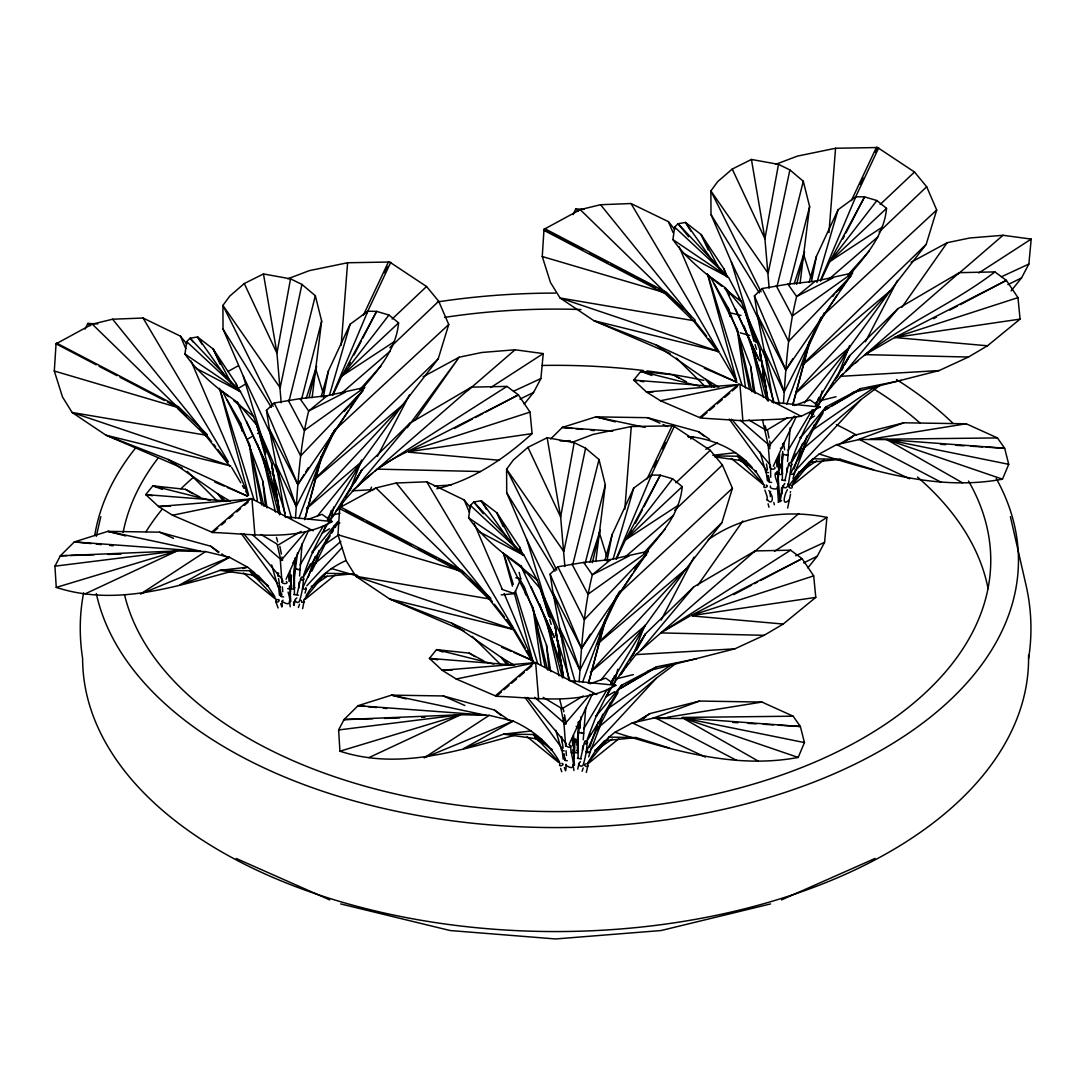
<?xml version="1.0" encoding="UTF-8"?>
<svg xmlns="http://www.w3.org/2000/svg" width="1086" height="1086" viewBox="0 0 1086 1086"><rect width="100%" height="100%" fill="white"/><g stroke="black" fill="none" stroke-linecap="round" stroke-linejoin="round"><path stroke-width="1.5" d="M577.277 750.793L578.431 721.701M781.648 472.043L782.762 451.518M293.682 605.187L293.722 601.861L293.654 604.983M781.594 494.021L781.676 487.37L781.54 493.601M293.777 579.49L294.944 558.136M291.496 574.996L290.138 597.884M575.173 738.779L573.924 758.367M294.455 568.358L294.415 594.395M578.132 732.14L578.091 758.177M779.639 454.016L778.214 480.093M782.409 453.867L782.368 479.903M296.831 597.911C293.22 599.309 296.397 604.386 299.234 601.753C301.732 594.558 303.469 584.797 303.428 577.399M580.508 761.693C576.897 763.091 580.073 768.169 582.91 765.535C585.395 758.327 587.132 748.566 587.105 741.168M784.798 483.419L783.128 486.094L784.051 487.587L785.952 487.858L788.246 485.578L791.68 463.206M781.418 467.822L782.069 457.464L781.391 468.351M577.182 745.254L577.779 735.738L577.304 742.851M295.487 518.008C297.958 482.17 299.94 445.993 308.668 411.01L327.198 395.725L364.625 387.458L297.849 484.56L269.423 429.146L266.45 410.345L274.188 403.015L299.98 398.657L327.198 395.725M579.15 681.791C581.634 645.939 583.616 609.775 592.345 574.793L610.875 559.507L648.301 551.24L581.526 648.342L553.086 592.929L550.127 574.127L557.865 566.797L583.657 562.426L610.875 559.507M783.44 403.517C785.925 367.679 787.893 331.501 796.635 296.519L815.152 281.233L852.591 272.966L785.802 370.068L757.376 314.655L754.403 295.854L762.155 288.523L787.947 284.152L815.152 281.233M182.163 468.012L105.912 435.16L72.11 412.476L62.513 396.987L54.3 371.018L56.051 343.828L92.256 324.144L112.605 319.216L143.067 318.022L180.452 336.158L186.833 343.99M293.763 577.399L294.102 571.955L293.722 577.643M464.279 631.115L389.589 598.943L355.787 576.259L346.19 560.77L337.977 534.801L339.728 507.61L375.932 487.913L396.281 482.998L426.744 481.804L464.129 499.927L470.51 507.759M670.116 353.52L593.866 320.669L560.064 297.985L550.48 282.496L542.253 256.527L544.005 229.336L580.223 209.652L600.558 204.725L631.02 203.53L668.406 221.653L674.8 229.485M298.65 588.218L299.098 582.137M575.947 742.308L576.137 739.552M582.435 750.48L582.761 745.906M781.594 469.817L782.802 454.477M786.726 472.206L787.051 467.645M293.967 579.734L297.523 552.842M302.084 543.801L299.573 576.014M341.18 345.334L347.601 262.758L389.643 262.025L426.554 286.514L438.717 301.243L448.735 324.497L438.215 358.855L402.227 405.309L361.611 461.74L317.384 516.081M577.521 745.037L578.512 732.751M585.761 707.583L583.25 739.783M624.844 509.117L631.278 426.54L673.32 425.807L710.23 450.296L722.394 465.012L732.412 488.266L721.891 522.637L685.89 569.091L645.288 625.522L601.06 679.863M787.526 461.523L790.174 427.694M828.998 232.526L835.555 148.266L877.61 147.533L914.507 172.022L926.684 186.751L936.702 209.992L926.182 244.364L890.181 290.817L849.564 347.248L804.292 402.879M302.614 608.635L304.134 600.979M524.185 404.128L533.593 392.413L540.909 378.539L543.231 353.588L515.076 349.773L481.858 352.475L459.188 357.213L423.106 376.747M586.291 772.417L588.028 765.101M807.862 567.897L817.256 556.195L824.573 542.321L826.908 517.37C786.318 509.28 742.322 515.212 708.221 539.742M1011.093 290.926L1021.546 277.921L1028.863 264.047L1031.198 239.096L1003.043 235.282L969.812 237.983L947.155 242.707L911.073 262.255M280.297 559.765L281.966 582.137C282.55 584.607 289.405 583.793 286.365 581.431M281.966 557.009L282.564 560.186L280.935 560.444L277.269 544.86M281.966 582.137L283.107 581.051M563.973 723.548L565.643 745.919L569.213 747.399L570.829 745.851M566.24 723.955L563.96 723.697L560.946 708.629M565.643 745.919L566.268 745.01M271.256 435.445L243.373 376.408L223.037 329.058L222.915 305.41L229.716 296.152L244.269 283.541L263.477 273.944L290.532 278.858L301.922 284.41L315.334 295.745L321.66 321.103L312.116 397.734M555.652 600.734L527.049 540.19L506.714 492.827L506.592 469.179L513.393 459.921L527.945 447.323L547.154 437.712L574.209 442.64L585.598 448.192L599.01 459.527L605.336 484.885L595.793 561.516M759.928 322.461L731.34 261.916L711.004 214.553L710.882 190.919L717.67 181.647L732.235 169.049L751.431 159.452L778.486 164.366L789.889 169.918L803.301 181.253L809.627 206.611L800.07 283.242M289.297 587.024L289.555 589.128L287.654 588.666M572.702 744.996C573.937 746.028 574.657 756.127 571.209 752.109M776.965 472.369L777.508 474.636L775.499 473.835M282.251 606.164L282.129 600.938L283.025 600.219M565.928 769.947L566.132 764.327M779.599 468.976L780.223 464.034M1028.591 658.483C1032.338 634.794 1031.591 610.441 1026.446 587.024L1010.401 516.664M228.603 396.566C212.476 384.145 196.715 370.896 184.959 354.09L186.697 341.615L190.104 338.221L197.543 336.959L213.182 349.054L236.015 383.439L238.635 389.698M550.33 618.07L537.231 580.209C513.583 560.43 486.582 543.529 468.636 517.859L470.374 505.384L473.781 502.003L481.22 500.727L496.845 512.823L519.692 547.222L522.963 555.041M721.81 286.256C704.027 272.369 685.918 258.319 672.926 239.585L674.65 227.123L678.058 223.73L685.51 222.454L701.135 234.562L723.982 268.948L727.24 276.767M315.524 563.023L314.356 563.227L302.655 588.001C302.546 589.929 307.908 589.291 305.763 587.675M314.356 563.227L315.931 563.267M598.997 726.751L598.033 727.009L586.331 751.783L586.929 752.652L590.037 752.327L599.648 727.145M598.033 727.009L599.635 727.24M803.07 448.464L790.608 473.51L791.205 474.392L794.328 474.066L803.939 448.871M802.323 448.735L803.925 448.966M583.657 733.376L578.539 732.575L581.2 716.611M790.581 491.591L790.255 492.338M780.019 501.8L783.155 485.469M290.532 278.858L276.957 353.249L281.193 402.73M574.209 442.64L560.634 517.031L564.869 566.498M778.486 164.366L764.924 238.757L769.146 288.238M83.636 592.807C79.414 614.418 79.224 636.749 82.617 658.483A472.994 273.075 0 0 0 558.448 931.557A472.994 273.075 0 0 0 1028.551 655.184M323.275 397.286L328.461 370.815L350.099 324.252L367.815 311.234L376.611 311.383L388.937 315.035L398.589 322.854C396.227 349.203 378.566 369.702 362.045 388.842M606.952 561.068L612.137 534.597L633.762 488.021L651.491 475.016L660.288 475.166L672.614 478.804L682.252 486.637C679.904 512.986 662.243 533.484 645.708 552.611M811.568 281.138L816.428 256.323L838.053 209.761L855.782 196.742L864.565 196.892L876.904 200.543L886.543 208.363C884.194 234.712 866.519 255.21 849.999 274.351M787.621 508.044L790.567 494.144M297.048 594.639L300.632 578.743M580.725 758.422L584.309 742.525M785.015 480.148L788.599 464.251M283.663 596.893L281.383 596.716L281.926 594.123M567.326 760.675L565.046 760.499L565.154 758.476M771.617 482.401L769.336 482.225L769.431 480.202M301.922 284.41L280.147 387.811L222.915 305.41L273.088 406.354M294.075 605.323L295.188 599.974M585.598 448.192L563.824 551.579L506.592 469.179L556.765 570.123M577.752 769.092L578.865 763.743M789.889 169.918L768.101 273.305L710.882 190.919L761.042 291.863M96.315 536.294L100.794 516.664M326.262 539.335L325.148 544.167L311.831 571.141M331.108 518.375L333.714 507.081M609.938 703.117L608.825 707.95L597.504 730.24M614.785 682.144L617.758 669.247M814.228 424.843L813.115 429.676L798.454 459.758M819.075 403.883L822.048 390.974M309.076 397.245L316.623 366.253L306.198 398.372M592.359 562.657L600.3 530.036L589.874 562.154M796.635 284.383L804.577 251.762L794.165 283.88M288.917 401.521L315.334 295.745M573.001 563.675L599.01 459.527M777.277 285.401L803.301 181.253M301.582 399.159L321.66 321.103M585.259 562.942L605.336 484.885M789.536 284.668L809.627 206.611M304.786 519.637L321.28 456.582L333.836 431.346M588.463 683.406L604.956 620.364L618.993 592.155M792.753 405.132L809.233 342.09L821.057 318.334M304.745 519.461L321.972 455.876L332.411 433.287M588.422 683.243L605.649 619.644L616.78 595.549M792.699 404.969L809.939 341.384L821.07 317.275M321.198 396.757L328.461 370.815M604.875 560.525L612.137 534.597M809.165 282.251L816.428 256.323M329.425 395.358L350.099 324.252M613.101 559.141L633.762 488.021M816.916 282.482L838.053 209.761M305.03 593.065L306.361 588.571M588.707 756.847L590.078 752.096L589.033 751.308M792.984 478.573L794.355 473.835L793.309 473.034M319.08 550.466L315.157 563.349L340.841 541.493M328.393 519.909L331.325 510.257M602.757 714.249L598.834 727.118L656.609 677.949L676.524 663.017M612.07 683.691L614.513 675.641M807.047 435.975L803.124 448.844L860.899 399.675L880.814 384.743M816.346 405.417L818.803 397.367M303.999 578.933C303.415 582.001 298.854 579.354 301.392 577.399M587.675 742.715L585.313 744.032L584.743 741.494M791.965 464.441C790.893 468.202 786.332 463.478 790.16 462.582M279.523 595.413L278.396 585.816M563.2 759.182L562.073 749.598M767.476 480.908L766.064 471.514M318.13 466.07L321.28 456.582M600.232 634.591L604.956 620.364M805.568 353.167L809.233 342.09M298.433 607.481L299.532 604.169M582.11 771.264L583.209 767.951M787.499 489.677C784.879 493.003 781.01 507.624 788.965 500.103M308.248 577.114L315.198 556.358M323.75 530.823L325.895 524.443M327.497 519.651L328.569 516.461M589.779 747.277L598.345 721.728M607.956 693.004L609.572 688.225M611.174 683.433L612.775 678.641M794.07 469.003L802.622 443.468M812.247 414.73L813.848 409.951M815.45 405.159L816.523 401.969M298.826 518.565L321.972 455.876L296.193 506.483L276.17 464.822L269.423 429.146L296.193 506.483M582.503 682.347L605.649 619.644L579.87 670.266L559.847 628.604L553.086 592.929L579.87 670.266M786.78 404.073L809.939 341.384L784.146 391.992L764.137 350.33L757.376 314.655L784.146 391.992M350.113 489.99L361.611 460.016M633.192 655.347L644.69 625.373M837.469 377.073L849.578 345.511M303.551 575.594C320.913 523.452 355.719 475.301 406.693 452.007M587.227 739.376L596.282 715.932L605.893 696.873L617.106 678.655L635.907 654.614L755.082 550.928L790.608 550.181L802.079 558.652L813.699 575.892L815.776 597.381L783.21 624.043L764.137 635.296L734.842 648.844L648.016 670.931M790.907 462.663C798.454 440.712 808.446 419.671 821.396 400.381C862.637 338.954 938.304 315.564 994.885 271.907L1006.369 280.378L1017.976 297.618L1020.066 319.108L987.5 345.782L968.427 357.036L939.118 370.57L852.293 392.67M291.523 584.892L291.645 586.019M767.327 499.587C772.417 506.361 774.142 496.56 769.825 492.542M501.203 594.884L514.52 593.662L520.764 578.811L519.135 572.376M608.472 737.53L614.934 732.276C673.972 750.888 735.779 769.119 798.196 757.444L804.441 742.58L800.368 726.507L793.16 716.19L761.938 702.058L699.533 701.054L649.876 713.611L634.319 722.923M793.133 482.849L800.015 472.084L808.88 462.405L819.224 454.016C878.262 472.614 940.055 490.845 1002.473 479.17L1008.718 464.319L1004.659 448.233L997.45 437.916L966.228 423.784L903.823 422.793L854.166 435.337L840.021 443.794M332.411 395.114L367.815 311.234M616.088 558.896L651.491 475.016M820.364 280.622L855.782 196.742M294.659 587.852C293.994 590.146 288.265 588.693 291.713 587.159M578.336 751.634C577.874 753.548 572.498 752.992 574.915 751.132M782.612 473.36C782.164 475.274 776.789 474.718 779.205 472.858M286.052 579.205L308.763 530.049M569.023 744.521L592.44 693.832M773.3 466.247L796.011 417.092M318.551 465.161L335.601 428.712M602.934 627.409L619.984 590.96M807.224 349.149L824.274 312.7M363.403 315.13L388.571 261.658M384.62 272.722L387.498 266.613M367.027 312.782L390.729 262.391M332.696 395.467L341.859 376.041L376.611 311.383L362.629 338.398M647.08 478.912L672.248 425.44M653.921 467.034L656.799 460.926M662.541 448.722L665.419 442.613M650.69 476.55L674.406 426.174M616.373 559.249L625.522 539.823L660.288 475.166L643.984 506.687M851.37 200.638L876.524 147.167M860.356 184.186L863.234 178.077M875.452 152.121L877.61 147.533M854.981 198.29L878.696 147.9M820.663 280.975L829.813 261.55L864.565 196.892L845.94 232.92M85.102 329.112L87.83 323.397L97.849 323.94M369.457 491.456L371.507 487.18M573.055 214.621L575.784 208.906L584.132 209.354M579.001 723.086L578.214 722.719M348.66 365.412L350.208 362.412M354.09 354.905L361.081 341.398M630.002 533.701L631.563 530.701M635.432 523.194L642.423 509.687M842.831 238.92L844.379 235.92M231.494 571.372C173.977 586.929 115.605 606.64 56.255 587.417L54.938 566.173L60.354 555.788L74.337 541.914L107.881 531.366L159.601 532.181L210.67 546.204L219.019 551.987M377.453 456.283L409.517 394.856M515.171 735.154C457.654 750.711 399.281 770.422 339.932 751.2L338.615 729.955L344.031 719.57L358.013 705.696L391.557 695.135L443.278 695.963L494.347 709.986L509.646 720.588M661.13 620.065L693.981 557.132M865.42 341.791L897.484 280.364M294.863 568.806L296.736 568.589M578.539 732.575L579.245 732.303M305.6 572.77L310.487 563.838M355.244 482.021L361.76 470.129L410.006 423.16L471.405 387.145L506.931 386.399L518.402 394.87L530.022 412.11L532.099 433.599C504.786 458.319 473.197 480.107 436.898 488.781M589.277 736.552L590.906 733.566M636.477 650.27L645.437 633.898L693.669 586.929L755.082 550.928M791.938 461.251L795.997 453.812M841.582 370.502L843.211 367.53M844.84 364.557L849.714 355.638L897.959 308.655L959.359 272.654L994.885 271.907M304.419 601.983L301.786 602.35L301.189 600.286M588.096 765.752C586.942 768.087 582.354 764.422 585.666 763.852M800.681 471.908L799.296 471.704L788.884 486.012C787.825 488.035 792.807 489.284 792.318 486.827M799.296 471.704L800.273 472.641M300.075 564.924L323.479 525.692M327.809 518.416L361.611 461.74L306.727 508.547M583.752 728.706L607.155 689.461M610.617 683.651L645.288 625.522L590.39 672.329M788.029 450.432L812.301 409.748M815.762 403.924L849.564 347.248L795.957 392.969M330.144 535.819L325.148 544.167L338.968 534.611M331.814 533.036L333.47 530.267M335.14 527.484L336.809 524.701L339.701 523.004M617.975 692.651L608.825 707.95L672.397 663.967M823.093 412.979L813.115 429.676L876.687 385.693M314.329 549.272L312.605 552.15L337.95 521.416L303.238 577.29M341.058 504.664L343.651 500.347M345.375 497.469L361.76 470.129L335.696 511.628M598.006 713.054L596.282 715.932L621.626 685.198L656.596 666.818L696.805 658.754M621.287 674.202L623.866 669.886M625.604 667.008L627.328 664.13M629.907 659.813L645.437 633.898L619.373 675.411M830.749 387.295L833.329 382.978M835.053 380.1L849.714 355.638L820.962 401.426M303.985 474.65L297.849 484.56L266.45 410.345M305.736 471.826L308.356 467.577M590.282 634.183L581.526 648.342L550.127 574.127M792.821 358.747L785.802 370.068L754.403 295.854M586.915 741.059L621.626 685.198M791.192 462.799L825.917 406.924L860.886 388.557L901.095 380.48M331.203 518.782L333.904 514.492M608.581 692.583L605.893 696.873L614.581 691.728M812.871 414.309L810.17 418.599L814.527 416.033M306.035 595.997C314.804 580.114 329.302 568.087 345.715 560.688M587.132 763.811L595.725 750.345L604.59 740.679L636.22 737.611L669.37 748.01M329.968 439.015L348.457 410.549M350.303 407.712L357.701 396.322M363.24 387.783L365.086 384.946M615.49 599.947L632.133 574.331M633.98 571.48L639.518 562.942M646.917 551.566L648.763 548.715M817.921 324.51L837.333 294.632M840.116 290.369L843.808 284.681M849.347 276.143L853.053 270.441M770.517 445.681L768.236 445.423L762.508 419.82M622.332 685.809L620.473 688.47L652.374 669.818M826.622 407.535L824.763 410.209L829.107 407.657M414.92 420.336L459.188 357.213L407.264 427.653M697.633 585.49L742.865 520.981M901.923 307.216L947.155 242.707M559.738 764.164C558 767.775 565.969 764.558 561.937 763.309M764.028 485.89C762.291 489.501 770.245 486.284 766.214 485.048M302.655 588.001L303.469 587.485M586.331 751.783L587.132 751.268M394.394 341.588L341.859 376.041L388.937 315.035M882.361 227.096L829.813 261.55L876.904 200.543M678.071 505.37L625.522 539.823L672.614 478.804M832.704 296.424L834.74 293.831M770.422 486.053C769.187 488.442 773.721 489.053 775.377 488.958C782.599 488.008 772.784 477.297 775.675 472.777M303.632 600.11L325.569 573.299L352.543 573.829L357.28 575.322M791.599 485.605L813.523 458.808L840.51 459.337L873.66 469.736M587.309 763.879L609.232 737.082L636.22 737.611M800.558 437.658L825.917 406.924M337.746 509.701L342.063 504.542M357.158 486.46L410.006 423.16M846.198 370.665L897.959 308.655M640.835 650.229L693.669 586.929M281.423 559.969L305.438 531.841M769.852 448.667L769.39 445.477L794.49 416.06M565.1 723.751L590.2 694.334M359.941 389.494L381.295 365.548M847.894 275.002L869.248 251.056M643.604 553.276L664.971 529.33M344.086 411.526L362.887 390.675L300.632 455.889L274.188 403.015M836.478 292.134L850.854 276.183L788.585 341.398L762.155 288.523M634.4 567.951L646.564 554.457L584.295 619.672L557.865 566.797M306.795 585.816L342.144 547.52M794.748 471.31L860.899 399.675M590.458 749.584L656.609 677.949M306.591 508.397L402.227 405.309L313.786 480.243M795.712 392.67L890.181 290.817L803.029 364.665M591.422 670.931L685.89 569.091L597.463 644.025M550.643 438.975L562.304 427.422L595.834 416.875L647.568 417.689L698.637 431.712L709.755 439.423M312.049 586.576L325.569 573.299M813.523 458.808L800.015 472.084L816.672 460.776M609.232 737.082L595.725 750.345L612.395 739.05M315.999 477.623L438.215 358.855M802.744 364.312L926.182 244.364M598.454 642.573L721.891 522.637M780.372 500.51L779.056 500.687M389.82 347.696L438.717 301.243M313.012 552.72L311.94 551.878L313.325 552.055M879.008 232.037L926.684 186.751M674.718 510.311L722.394 465.012M392.155 319.012L426.554 286.514M880.122 204.521L914.507 172.022M675.831 482.795L710.23 450.296M341.859 376.041L398.589 322.854M829.813 261.55L886.543 208.363M625.522 539.823L682.252 486.637M333.592 431.278L448.735 324.497M824.016 314.478L936.702 209.992M619.739 592.752L732.412 488.266M276.401 600.083L275.722 601.372L278.097 607.97M372.525 473.184L352.231 490.845L374.032 489.569M375.05 470.985L471.405 387.145M842.736 374.141L840.197 376.353L939.118 370.57M846.537 370.828L850.338 367.516M855.401 363.104L857.94 360.905M864.28 355.394L959.359 272.654M341.275 393.376L389.955 351.348M467.835 390.539L515.076 349.773M827.966 279.984L877.909 236.857M624.952 557.159L673.632 515.131M958.354 273.835L1003.043 235.282M754.064 552.109L798.753 513.556M211.77 532.004L251.042 498.338M200 497.049L185.475 489.338L152.854 485.849L145.728 494.605L158.515 506.497L172.525 515.239L212.72 532.52L217.784 528.176M221.585 524.932L225.372 521.674M229.173 518.416L232.974 515.158M236.775 511.9L240.576 508.642M244.377 505.384L248.178 502.139M699.723 417.513L739.009 383.847M701.936 416.943L707.013 412.599M709.538 410.427L714.602 406.096M717.14 403.924L722.204 399.58M724.729 397.408L729.806 393.064M732.331 390.892L737.394 386.562M495.447 695.787L534.719 662.121M483.677 660.831L469.152 653.12L436.531 649.632L429.404 658.387L442.192 670.279L456.201 679.008L496.383 696.302L501.46 691.958M503.985 689.786L509.049 685.442M511.587 683.27L516.651 678.94M519.189 676.768L524.253 672.424M526.778 670.252L531.841 665.908M788.884 486.012L789.943 485.591M305.193 599.282L335.045 575.078M791.857 485.836L824.301 459.541M848.98 439.545L854.166 435.337L843.062 442.884M587.567 764.11L618.721 738.86M643.387 718.878L645.994 716.774M364.625 387.458L304.297 430.463L288.279 400.272M852.591 272.966L792.264 315.972L776.246 285.781M648.301 551.24L587.974 594.246L571.955 564.055M314.831 584.689L327.32 576.204M770.558 466.736L770.707 477.229M641.554 719.271L649.876 713.611M242.789 568.44L247.622 567.177L219.983 570.354L179.869 584.825L229.513 557.322L205.539 551.566L140.528 594.056L229.513 557.322L247.622 567.177L254.83 572.96M690.669 438.92L693.492 437.074C715.769 440.332 737.38 450.242 752.177 467.55M531.298 730.959L503.646 734.136L463.546 748.607L513.189 721.104L489.216 715.335L424.205 757.838L513.189 721.104C532.303 729.643 549.353 743.258 559.453 761.856M490.831 387.498L543.231 353.588M978.785 273.007L1031.198 239.096M774.508 551.281L826.908 517.37M381.403 466.41L506.931 386.399M665.08 630.179L790.608 550.181M278.423 544.9L301.012 531.366M748.946 419.997L766.377 430.409L787.554 417.716M543.217 697.388L562.086 708.683L583.277 695.99M322.216 533.09L329.465 528.801M333.809 526.221L339.606 522.787M267.183 585.449L268.486 585.666L267.061 586.223M823.215 410.875L860.886 388.557M618.925 689.148L656.596 666.818M832.012 405.96L858.116 390.688M968.427 357.036L865.08 354.633L894.66 337.515L1006.369 280.378L960.268 304.609M690.37 615.789L660.804 632.907L764.137 635.296M800.979 438.228L799.839 437.753L800.871 436.993M596.689 716.502L595.549 716.027L596.743 715.362M585.055 741.181L585.883 740.842M705.791 449.305L717.479 442.83M819.224 454.016L836.573 444.622L859.528 439.477L886.814 439.599L1004.659 448.233L986.088 447.12M614.934 732.276L632.283 722.896L655.238 717.751L669.682 717.819M454.45 428.481L472.301 419.101M475.274 417.54L482.713 413.63M485.686 412.069L518.402 394.87L408.214 451.233M865.08 354.633L868.053 353.072M933.498 318.687L936.471 317.112M949.856 310.08L957.282 306.171M733.674 594.612L751.512 585.232M754.485 583.671L757.471 582.096M760.444 580.535L802.079 558.652L691.891 615.015M345.362 392.195L308.668 411.01L299.98 398.657M833.329 277.704L796.635 296.519L787.947 284.152M629.038 555.978L592.345 574.793L583.657 562.426M519.963 399.119L533.593 392.413M1007.917 284.627L1021.546 277.921M803.64 562.901L817.256 556.195M212.72 532.52C251.776 533.728 296.627 542.023 332.18 521.565L322.026 514.343L307.895 519.447M686.501 381.783L673.442 374.846L640.821 371.358L633.695 380.114L646.469 392.005L660.492 400.748L700.674 418.029L742.878 420.771L780.345 419.155L801.115 416.291L820.134 407.074L809.993 399.852L794.287 405.512M496.383 696.302C535.452 697.497 580.291 705.805 615.843 685.347L605.703 678.126L589.997 683.786M85.21 593.838L177.045 550.955L205.539 551.566M368.887 757.621L460.722 714.737L489.216 715.335M513.474 391.259L540.909 378.539M1001.441 276.767L1028.863 264.047M795.631 555.747L824.573 542.321M781.472 899.9L875.031 858.456M755.327 470.849L756.453 471.175L755.164 471.786M551.05 749.109L552.163 749.435L551.064 750.087M781.54 500.714L780.128 501.148M787.974 455.414L782.816 454.315M287.749 278.817L309.401 270.618L347.601 262.758M775.716 164.325L797.355 156.126L835.555 148.266M571.426 442.599L593.078 434.4L631.278 426.54M858.388 439.558L903.823 422.793M652.537 718.403L699.533 701.054M408.295 451.491L530.022 412.11M987.5 345.782L894.66 337.515L1017.976 297.618M691.972 615.273L813.699 575.892M56.255 587.417L177.045 550.955L60.354 555.788L67.101 555.584M339.932 751.2L460.722 714.737L344.031 719.57L372.729 718.728M770.544 903.932L661.048 930.539L555.598 938.956L450.161 930.539L340.665 903.932M301.772 577.182L302.641 577.073M333.429 514.873L339.932 513.244M821.396 400.381L836.03 396.729M617.106 678.655L633.369 674.596M768.521 472.654L765.847 472.179L760.078 452.02M280.555 587.159L277.894 586.671L271.676 564.964M564.231 750.928L561.571 750.44L555.788 730.294M277.297 599.648C281.695 598.725 277.527 604.223 275.722 601.372M660.492 400.748L738.276 384.729M172.525 515.239L250.309 499.221M456.201 679.008L535.642 662.65L596.825 694.565M289.473 586.006L290.804 585.571L289.867 571.521M278.735 573.327L277.527 572.729M869.818 439.287L966.228 423.784M635.609 722.366L632.283 722.896L705.398 757.064M667.198 717.289L761.938 702.058M776.897 471.595L778.757 471.08L777.82 457.03M572.607 749.869L574.467 749.354L573.544 735.29M894.66 337.515L1020.066 319.108M408.377 451.762L532.099 433.599M692.053 615.545L815.776 597.381M54.938 566.173L177.045 550.955M338.615 729.955L460.722 714.737M712.81 455.305L735.589 452.686M808.88 462.405L840.51 459.337M322.583 576.734L352.543 573.829M738.263 384.525L646.469 392.005L653.202 391.815M313.148 530.783L251.966 498.881L158.515 506.497L170.298 506.185M298.46 595.128L293.722 594.544M434.4 486.039L451.165 485.062M635.907 654.614L734.842 648.844M560.132 440.943L570.259 440.658M70.481 555.489L94.115 554.797M107.623 554.417L121.13 554.023M384.539 718.389L399.743 717.941M421.68 717.303L425.06 717.208M452.292 670.008L442.192 670.279L535.642 662.65L538.602 699.045M769.295 444.893L768.236 445.423L769.933 467.645C770.49 469.722 776.409 469.763 774.793 467.238M876.348 439.287L997.45 437.916M682.157 717.439L793.16 716.19M655.374 718.375L682.537 718.511M714.479 455.944L737.394 456.215L746.394 461.36L714.629 456.826M688.47 436.966L693.492 437.074L688.456 436.694M377.127 469.125L480.46 471.528M778.241 502.275L779.965 500.673L777.861 473.74M785.612 480.691L781.689 480.053M581.336 758.965L577.399 758.327M940.53 444.364L945.594 444.676M955.721 445.287L964.151 445.789M970.898 446.197L982.721 446.916M312.32 587.132L311.261 586.318L312.401 586.155M732.874 722.434L737.937 722.733M748.05 723.344L756.494 723.86M763.241 724.267L773.368 724.878M778.431 725.177L800.368 726.507L682.524 717.873L758.259 761.096M595.983 750.915L594.938 750.1L596.078 749.937M292.758 562.752L294.564 562.073L293.749 560.973M612.762 431.128L562.304 427.422L572.417 428.427M200.489 551.186L74.337 541.914L91.21 543.584M485.849 715.09L358.013 705.696L364.76 706.362M719.054 386.86L633.695 380.114L637.02 380.67M229.431 501.216L145.728 494.605L152.393 495.718M514.778 665.121L429.404 658.387L437.739 659.772M562.005 737.177L561.231 736.797L562.005 741.833M408.39 452.156L499.533 460.274M692.067 615.938L783.21 624.043M575.797 428.766L582.544 429.432M590.974 430.273L594.354 430.599M96.274 544.086L101.324 544.588M109.767 545.43L113.134 545.769M368.14 706.701L376.57 707.529M383.317 708.208L386.684 708.534M771.942 402.146L820.134 407.074M285.645 516.8L332.18 521.565M569.308 680.583L615.843 685.347M258.427 575.851L219.983 570.354L249.427 570.707L258.427 575.851L267.685 585.761L274.88 596.716M576.978 750.725L578.309 751.376M640.36 381.227L643.686 381.783M692.922 320.546L560.064 297.985L718.769 351.525L631.02 203.53M962.535 482.836L886.814 439.599L1008.718 464.319M515.823 577.806L520.764 578.811M804.441 742.58L682.524 717.873L798.196 757.444M645.152 427.395L595.834 416.875L615.341 421.87M687.886 436.518L691.171 437.224M199.919 551.009L107.881 531.366L125.745 535.941M224.585 556.276L229.513 557.322M581.078 732.48L581.757 732.616M485.238 715.145L391.557 695.135L406.178 698.882M508.262 720.045L513.189 721.104M525.285 648.003L514.479 629.785L389.589 598.943L451.912 623.255L532.751 660.614L534.203 663.587M699.723 386.195L640.821 371.358L651.912 375.498M210.127 500.279L152.854 485.849L162.371 489.392M493.791 664.048L436.531 649.632L442.871 651.994M780.4 448.179L782.096 447.989L782.49 446.889M576.123 726.453L577.82 726.262L578.01 724.973M770.734 491.836L768.779 490.696M331.271 568.507L358.489 576.367M542.253 256.527L665.854 293.016L682.619 309.238M54.3 371.018L177.887 407.508L186.276 415.626M337.977 534.801L461.564 571.29L463.953 573.612M514.479 629.785L355.787 576.259L490.302 599.092L492.311 601.658M886.814 439.599L1002.473 479.17M501.841 589.318L514.52 593.662M293.79 587.024L294.645 587.594M786.685 454.518L788.056 455.278M704.352 368.263L737.041 382.34L656.188 344.981L593.866 320.669L718.769 351.525L708.696 338.723M227.286 487.451L247.527 496.166L168.235 459.473L105.912 435.16L230.802 466.016L72.11 412.476L206.625 435.31L211.661 441.717M569.458 744.969L570.503 745.512M214.838 482.089L224.178 486.107M501.623 647.202L510.963 651.233M514.085 652.564L532.751 660.614L514.194 592.589M647.568 417.689L659.921 423.146M663.003 424.517L667.632 426.554M159.601 532.181L173.502 538.33M443.278 695.963L464.889 705.52M236.164 858.456L329.723 899.9M299.274 569.213L300.021 569.906L294.971 568.969M836.573 444.622L909.674 478.79M801.115 416.291L739.933 384.39L742.878 420.771M544.48 228.522L666.37 292.243L695.176 320.112M544.005 229.336L582.639 249.522M590.065 253.405L607.902 262.731M610.875 264.278L655.442 287.586M658.415 289.134L665.854 293.016L580.223 209.652M543.543 230.137L665.324 293.79L693.995 321.537L718.09 352.122M56.513 343.027L178.416 406.734L207.222 434.604M56.051 343.828L96.165 364.801M99.138 366.349L116.962 375.675M119.935 377.222L164.515 400.517M167.488 402.078L177.887 407.508L92.256 324.144M340.189 506.795L462.093 570.517L490.899 598.386M345.66 510.719L363.498 520.031M366.471 521.592L411.051 544.887M418.477 548.769L436.3 558.082M439.273 559.643L461.564 571.29L375.932 487.913M339.253 508.411L461.034 572.064L489.705 599.798L513.8 630.396L532.045 661.17M859.528 439.477L941.019 482.184M655.238 717.751L736.742 760.444M684.302 253.907L728.434 277.215L741.521 301.935L753.372 335.004M196.349 368.412L240.468 391.707L253.554 416.44L265.826 451.097M480.026 532.181L524.144 555.489L537.231 580.209M673.442 374.846L679.252 378.322M469.152 653.12L474.962 656.582M185.475 489.338L192.738 493.682M260.993 534.488L276.971 544.032M718.199 386.752L705.452 379.109L656.188 344.981M513.909 665.026L501.162 657.369L451.912 623.255M230.232 501.257L217.485 493.601L168.235 459.473M672.926 239.585L727.036 276.278M468.636 517.859L524.144 555.489L473.781 502.003L483.297 513.732M184.959 354.09L240.468 391.707L190.104 338.221L193.281 342.131M738.969 459.69L747.304 465.473M534.679 737.964L543.027 743.747M221.802 553.914L224.585 555.856M251.002 574.182L259.35 579.965M707.366 274.744L725.081 287.614L744.86 310.732L759.616 348.959L768.155 400.802M503.076 553.018L520.791 565.887L540.584 589.006L555.326 627.219L563.593 677.406M219.413 389.25L237.115 402.105L256.907 425.223L271.649 463.45L279.916 513.624M724.443 288.347L741.521 301.935L738.629 297.835M233.857 400.748L253.554 416.44M698.637 431.712L703.877 435.988M731.421 458.482L762.901 484.18M494.347 709.986L500.904 715.335M527.144 736.756L558.625 762.453M210.67 546.204L218.544 552.625M243.468 572.974L274.948 598.685M551.362 749.544L533.104 734.489L503.646 734.136L542.104 739.634L533.104 734.489L560.118 763.39M267.685 585.761L249.427 570.707L276.441 599.621M740.285 420.187L769.39 445.477M534.733 697.361L563.838 722.652M252.332 534.679L280.161 558.869M714.086 387.105L705.452 379.109L711.724 387.064M509.796 665.379L501.162 657.369L507.447 665.338M226.119 501.61L217.485 493.601L223.77 501.556M674.65 227.123L727.213 276.075L678.058 223.73L688.633 236.762M470.374 505.384L524.144 555.489M186.697 341.615L240.468 391.707M782.504 444.445L783.345 444.703L782.897 443.645M572.974 750.806L573.53 751.661M575.784 208.906L578.227 211.227M87.83 323.397L90.26 325.719M777.345 486.528L778.486 502.153M573.069 764.788L573.937 770.544M289.392 601.02L290.261 606.762M469.939 579.395L489.107 597.938M199.444 428.359L206.625 435.31L112.605 319.216M177.357 408.282L206.028 436.029M676.456 358.095L704.162 385.53M472.166 636.355L499.872 663.804M187.294 471.392L217.404 501.216M764.408 485.13L737.394 456.215L755.652 471.27L762.834 482.225M731.665 419.196L770.449 465.229M527.375 697.47L566.159 743.503M243.698 533.688L282.482 579.72M600.558 204.725L691.415 316.908M396.281 482.998L489.243 597.789M694.592 320.818L706.674 336.171M494.334 604.21L504.406 616.997M506.415 619.563L513.474 628.509M213.684 444.269L215.693 446.821M217.702 449.387L227.788 462.174M206.001 435.988L230.137 466.627M729.222 419.074L766.648 470.564M524.945 697.348L562.358 748.838M241.268 533.565L277.704 583.698M713.516 262.201L685.51 222.454L690.791 231.087M510.189 541.846L481.22 500.727L486.514 509.361M226.512 378.064L197.543 336.959L201.955 344.14M787.798 483.867L788.273 484.953M729.507 294.74L725.081 287.614L759.426 360.769M525.23 573.014L520.791 565.887L554.43 637.523L530.973 586.698M240.658 407.807L237.115 402.105L270.753 473.74L246.59 421.382M711.004 214.553L759.358 292.921M506.714 492.827L555.068 571.195M223.037 329.058L271.391 407.413M719.597 352.923L736.213 380.942M426.744 481.804L513.624 628.346M526.941 650.813L532.751 660.614L504.108 593.526M143.067 318.022L228.223 461.659M231.644 467.414L240.78 482.822M242.436 485.632L244.092 488.428M245.762 491.225L248.246 495.433M714.154 283.663L728.38 308.302L750.738 366.674L755.028 393.404M519.909 579.327L524.09 586.576L546.448 644.948L550.738 671.677M227.028 399.607L240.427 422.793L262.771 481.166L267.061 507.895M720.113 270.468L701.135 234.562L708.248 249.943M750.955 328.814L752.53 331.8M515.035 547.235L496.845 512.823L503.252 526.683M231.359 383.453L213.182 349.054L220.282 364.434M262.988 443.305L264.577 446.292M711.045 277.935L737.204 329.275L751.838 391.693M506.755 556.195L532.914 607.549L547.548 669.967M223.852 393.933L249.237 443.767L263.871 506.198M732.235 169.049L764.924 238.757L751.431 159.452M527.945 447.323L560.634 517.031L547.154 437.712M244.269 283.541L276.957 353.249L263.477 273.944M735.263 308.424L758.734 359.208M565.752 765.168C580.304 774.739 569.159 752.707 570.992 746.326M282.075 601.4C291.564 607.454 290.681 600.789 288.089 592.074M767.368 362.154L748.783 319.583L731.34 261.916M561.761 637.387L544.507 597.857L527.049 540.19M278.749 475.139L260.83 434.088L243.373 376.408M668.406 221.653L673.076 232.58M679.076 246.617L736.376 380.779M464.129 499.927L469.451 512.416M474.12 523.33L502.099 588.856M180.452 336.158L185.774 348.633M191.109 361.109L247.079 492.162M723.982 268.948L726.765 276.862M744.059 325.963L765.82 387.743L768.087 400.951M519.692 547.222L522.488 555.136M539.783 604.237L561.543 666.017L563.525 677.569M236.015 383.439L238.255 389.779M257.219 443.631L277.867 502.234L279.849 513.787M764.911 490.139L767.11 496.546L767.137 500.51M564.381 767.476L565.534 770.816M560.62 768.413L561.761 771.739M280.704 603.694L281.858 607.033M803.518 254.002L810.97 278.016M599.228 532.276L606.68 556.29M315.564 368.493L323.004 392.521M708.14 275.437L741.969 385.231M503.863 553.697L513.311 584.377M515.307 590.838L537.679 663.505M220.186 389.928L254.002 499.736M755.72 342.239L748.783 319.583L750.616 327.809M759.684 355.176L773.558 400.476M550.453 617.269L544.507 597.857L547.059 609.368M555.408 633.45L569.77 680.365M266.274 451.871L260.83 434.088L262.649 442.301M272.219 471.283L285.102 513.352M744.86 310.732L754.078 341.303M755.042 344.52L756.494 349.339M540.584 589.006L548.824 616.359M549.788 619.577L551.24 624.396M265.636 454.179L256.907 425.223L277.867 502.234L271.649 463.45L279.536 514.778M779.476 403.72L764.137 350.33L773.395 402.96M575.186 681.994L559.847 628.604L568.82 679.592M291.523 518.212L276.17 464.822L285.442 517.452M707.42 273.835L736.593 380.724M503.578 553.724L512.429 586.114M219.467 388.326L248.64 495.216M753.874 351.185L766.675 399.594M549.597 629.446L562.385 677.868M265.065 462.446L278.287 512.483M773.775 502.492L774.359 504.773M768.101 503.823L768.983 507.23M765.209 425.888L766.377 430.409M559.752 699.642L562.086 708.683M276.468 537.366L277.636 541.887M750.684 341.791L763.404 397.503M546.407 620.065L559.114 675.777M263.111 457.925L275.437 511.995M762.847 373.394L765.82 387.743L759.616 348.959L767.503 400.286M558.557 651.654L561.543 666.017L555.326 627.219L562.955 676.904M273.889 483.094L277.867 502.234M749.449 388.992L737.204 329.275L745.553 387.878M545.158 667.266L532.914 607.549L541.032 664.469M261.835 505.139L249.237 443.767L257.355 500.687M767.53 430.463L769.024 437.997M769.635 441.011L770.232 444.025M563.24 708.724L563.838 711.751M564.448 714.764L565.942 722.299M563.892 717.724L564.503 720.737M279.862 546.462L281.369 553.996M728.38 308.302L729.982 316.542M524.09 586.576L525.692 594.816M240.427 422.793L242.015 431.033M783.563 443.142L784.635 449.794M766.499 464.021L767.422 469.804M579.272 721.416L580.345 728.068M562.209 742.295L563.145 748.078M295.596 557.634L296.397 562.629M278.545 578.512L281.125 596.336M277.527 573.055L278.057 576.394M779.558 493.56L779.992 496.316M769.092 481.831L768.277 475.573L769.024 481.342M564.801 760.105L563.987 753.847L564.734 759.616M280.31 590.065L281.07 595.834M750.738 366.674L753.399 391.897M546.448 644.948L549.109 670.171M262.771 481.166L265.432 506.388M251.966 498.881L254.925 535.262M566.05 750.711L566.43 755.503M282.374 586.929L282.754 591.721M776.517 460.22L777.006 466.953M572.241 738.48L572.729 745.227M288.564 574.711L289.052 581.444M573.571 752.014L574.453 765.372M289.894 588.232L290.776 601.59M770.205 491.673L770.354 496.573M996.174 478.397A462.867 267.237 0 0 1 655.768 821.233A462.867 267.237 0 0 1 96.315 593.553M94.74 535.439A462.867 267.237 0 0 1 135.777 447.799M228.304 371.371A462.867 267.237 0 0 1 238.038 365.914M437.427 301.949A462.867 267.237 0 0 1 555.598 293.098M731.068 313.039A462.867 267.237 0 0 1 740.978 315.469M896.534 379.584A462.867 267.237 0 0 1 953.141 423.459M968.536 481.057A435.16 251.246 0 0 1 654.491 804.997A435.16 251.246 0 0 1 124.537 594.761M123.125 532.466A435.16 251.246 0 0 1 157.66 458.659M237.318 389.005A435.16 251.246 0 0 1 246.359 383.562M444.595 317.397A435.16 251.246 0 0 1 580.969 309.524M740.136 332.805A435.16 251.246 0 0 1 749.774 335.493M873.877 389.005A435.16 251.246 0 0 1 919.91 422.916M146.053 531.638A435.16 251.246 0 0 1 161.977 509.443M180.928 488.795A435.16 251.246 0 0 1 193.702 477.053M247.893 438.92A435.16 251.246 0 0 1 253.35 435.825M257.518 433.531A435.16 251.246 0 0 1 260.341 432.011M542.104 365.453A435.16 251.246 0 0 1 643.536 370.516M646.862 370.923A435.16 251.246 0 0 1 703.782 380.358M810.387 412.897A435.16 251.246 0 0 1 813.523 414.228M836.383 424.626A435.16 251.246 0 0 1 856.46 435.065M917.494 477.053A435.16 251.246 0 0 1 988.084 588.707M294.021 575.213L294.279 588.395L294.021 575.213M577.698 738.996L577.956 752.177L577.698 738.996M781.988 460.722L782.246 473.903L781.988 460.722"/></g></svg>
